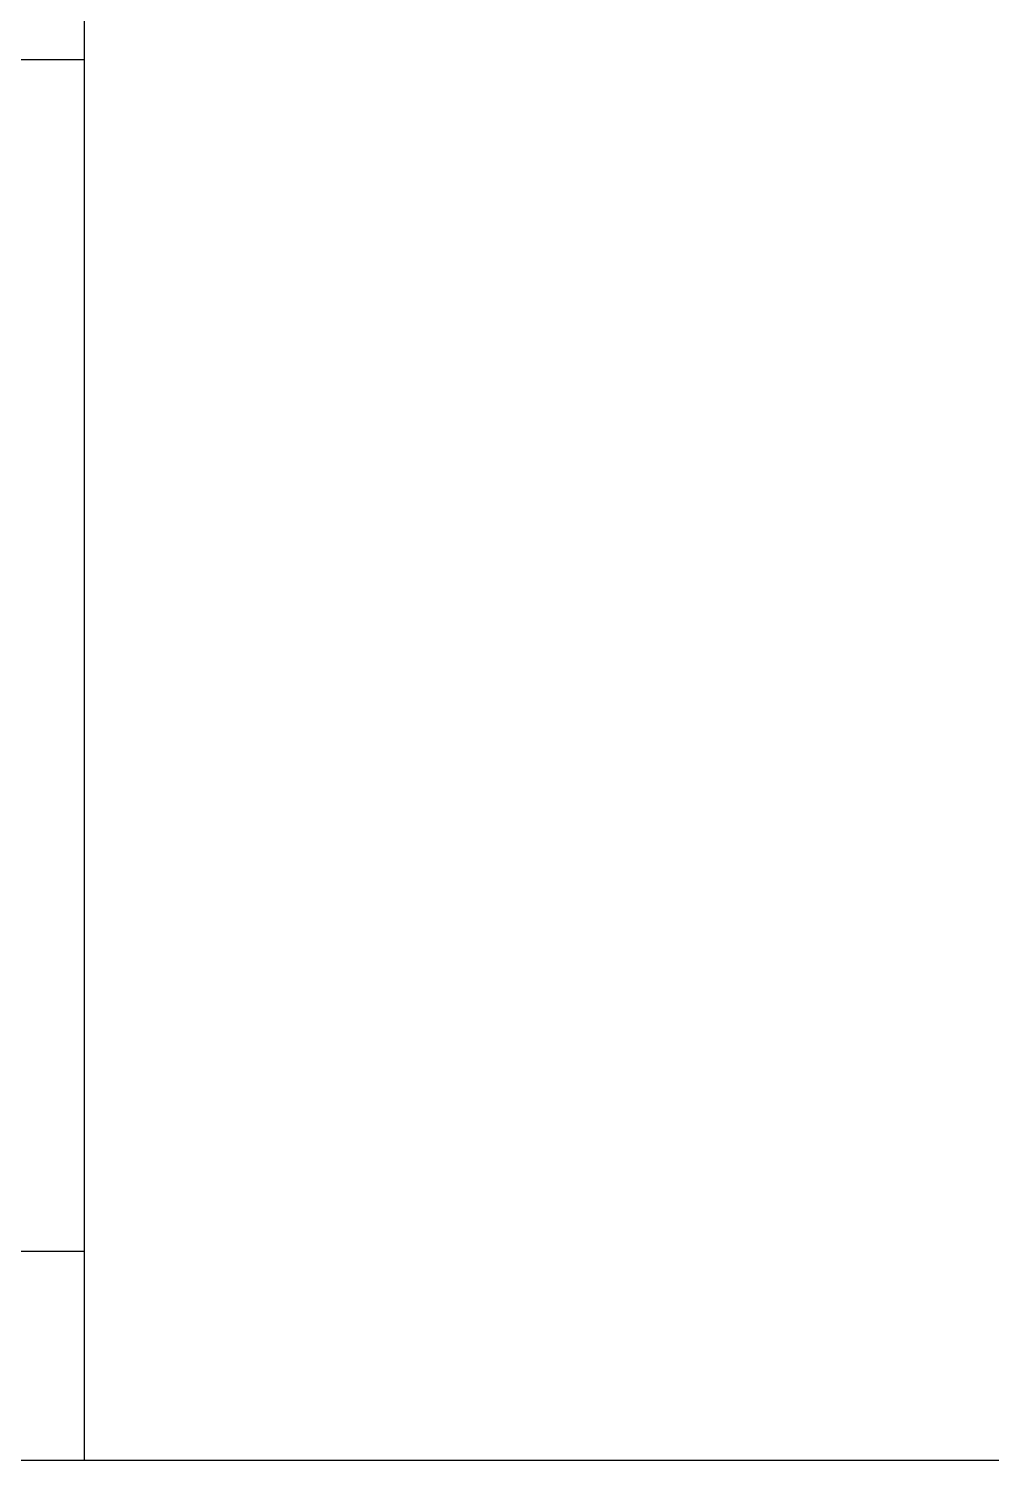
# Model space of a CAD drawing. Extents: x 182769.15 to 182771.38, y 101811.72 to 101812.21.
# Drawn here: x 182770.9257 to 182770.9717, y 101811.7897 to 101811.8582 of the extents above; entities that cross this region are included whole.
import ezdxf

# ---------------------------------------------------------------- set-up
doc = ezdxf.new("R2010")
doc.units = 0
doc.header["$MEASUREMENT"] = 0
doc.layers.add('DUVAR', color=7, linetype='Continuous')

msp = doc.modelspace()

# ---------------------------------------------------------------- linework, layer by layer
at = {"layer": 'DUVAR', "color": 6}
for p, q in [((182770.9283599537, 101811.8596728206), (182770.9283599537, 101811.8566728206)), ((182770.9283599537, 101811.8566728206), (182770.8263599537, 101811.8566728206)), ((182770.9283599537, 101811.8566728206), (182770.9283599537, 101811.7996728206)), ((182770.9283599537, 101811.7996728206), (182770.8223599537, 101811.7996728206)), ((182770.9283599537, 101811.7996728206), (182770.9283599537, 101811.7896728206))]:
    msp.add_line(p, q, dxfattribs=at)
at = {"layer": 'DUVAR'}
msp.add_line((182770.9786097514, 101811.7896728206), (182770.5487304083, 101811.7896728206), dxfattribs=at)

doc.saveas('drawing.dxf')
